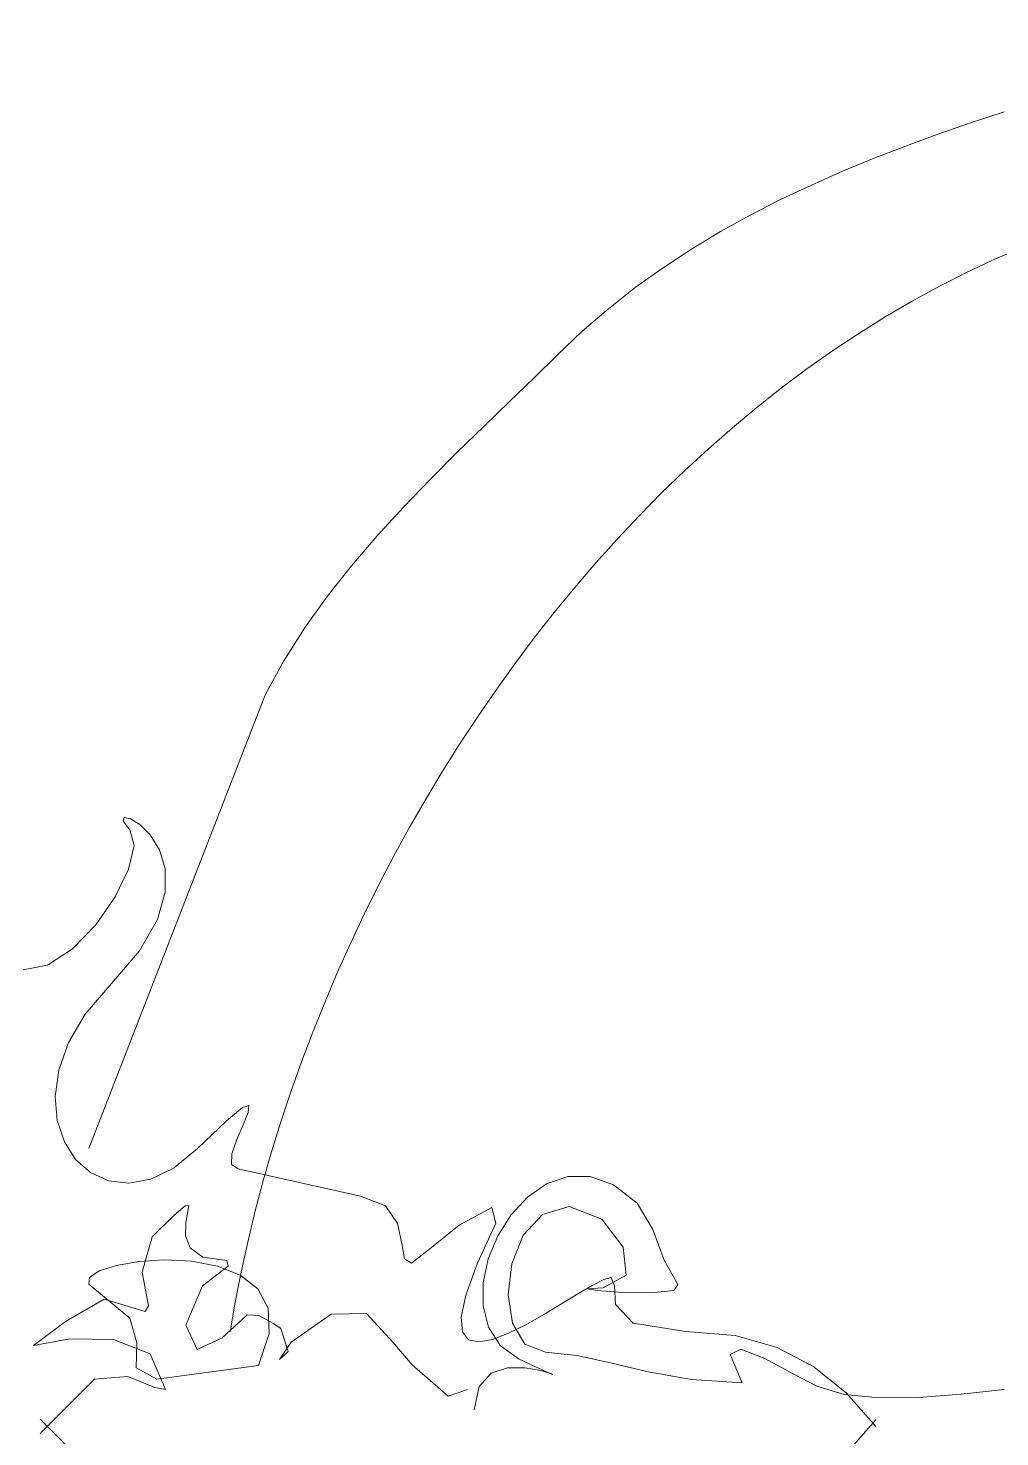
# Model space of a CAD drawing. Header units: centimetres. Extents: x -377343 to 693706, y 194584 to 813780.
# Drawn here: x 161300.52 to 161332.78, y 498064.25 to 498111.04 of the extents above; entities that cross this region are included whole.
import ezdxf

# ---------------------------------------------------------------- set-up
doc = ezdxf.new("R2010")
doc.units = ezdxf.units.CM
doc.layers.add('PIPA', color=11, linetype='Continuous')
doc.layers.add('TEXT', color=7, linetype='Continuous')

msp = doc.modelspace()

# ---------------------------------------------------------------- linework, layer by layer
at = {"layer": 'PIPA', "lineweight": 35, "extrusion": (0, 0.816497, 0.57735), "elevation": 193451.324}
msp.add_lwpolyline([(-421704.212, -325591.681), (-159560.265, -63447.734), (377343.333, -600351.331), (-158232.47, -1135927.133), (-693706.405, -600453.199), (-454216.825, -360963.619)], dxfattribs=at)
at = {"layer": 'TEXT', "color": 2, "linetype": 'Continuous', "lineweight": 13}
for p, q in [((161332.925, 498108.262), (161331.833, 498107.9)), ((161331.833, 498107.9), (161330.749, 498107.524)), ((161329.674, 498107.131), (161328.609, 498106.72)), ((161330.749, 498107.524), (161329.674, 498107.131)), ((161328.609, 498106.72), (161327.556, 498106.287)), ((161327.556, 498106.287), (161326.518, 498105.829)), ((161326.518, 498105.829), (161325.495, 498105.345)), ((161325.495, 498105.345), (161324.49, 498104.83)), ((161324.49, 498104.83), (161323.503, 498104.283)), ((161323.503, 498104.283), (161322.537, 498103.701)), ((161322.537, 498103.701), (161321.594, 498103.082)), ((161331.696, 498102.936), (161332.63, 498103.373)), ((161331.696, 498102.936), (161332.63, 498103.373)), ((161332.63, 498103.373), (161333.575, 498103.78)), ((161332.63, 498103.373), (161333.575, 498103.78)), ((161321.594, 498103.082), (161320.674, 498102.422)), ((161330.776, 498102.469), (161331.696, 498102.936)), ((161330.776, 498102.469), (161331.696, 498102.936)), ((161320.674, 498102.422), (161319.78, 498101.718)), ((161329.868, 498101.973), (161330.776, 498102.469)), ((161329.868, 498101.973), (161330.776, 498102.469)), ((161328.973, 498101.45), (161329.868, 498101.973)), ((161328.973, 498101.45), (161329.868, 498101.973)), ((161319.78, 498101.718), (161318.914, 498100.969)), ((161328.092, 498100.899), (161328.973, 498101.45)), ((161328.092, 498100.899), (161328.973, 498101.45)), ((161318.914, 498100.969), (161318.076, 498100.172)), ((161327.225, 498100.322), (161328.092, 498100.899)), ((161327.225, 498100.322), (161328.092, 498100.899)), ((161318.076, 498100.172), (161317.314, 498099.421)), ((161326.371, 498099.719), (161327.225, 498100.322)), ((161326.371, 498099.719), (161327.225, 498100.322)), ((161325.532, 498099.092), (161326.371, 498099.719)), ((161325.532, 498099.092), (161326.371, 498099.719)), ((161317.314, 498099.421), (161316.499, 498098.634)), ((161324.708, 498098.44), (161325.532, 498099.092)), ((161324.708, 498098.44), (161325.532, 498099.092)), ((161316.499, 498098.634), (161315.645, 498097.811)), ((161323.898, 498097.766), (161324.708, 498098.44)), ((161323.898, 498097.766), (161324.708, 498098.44)), ((161315.645, 498097.811), (161314.765, 498096.952)), ((161323.103, 498097.068), (161323.898, 498097.766)), ((161323.103, 498097.068), (161323.898, 498097.766)), ((161314.765, 498096.952), (161313.872, 498096.059)), ((161322.323, 498096.35), (161323.103, 498097.068)), ((161322.323, 498096.35), (161323.103, 498097.068)), ((161321.559, 498095.611), (161322.323, 498096.35)), ((161321.559, 498095.611), (161322.323, 498096.35)), ((161313.872, 498096.059), (161312.981, 498095.133)), ((161320.811, 498094.851), (161321.559, 498095.611)), ((161320.811, 498094.851), (161321.559, 498095.611)), ((161312.981, 498095.133), (161312.103, 498094.173)), ((161320.079, 498094.073), (161320.811, 498094.851)), ((161320.079, 498094.073), (161320.811, 498094.851)), ((161312.103, 498094.173), (161311.253, 498093.182)), ((161319.364, 498093.276), (161320.079, 498094.073)), ((161319.364, 498093.276), (161320.079, 498094.073)), ((161311.253, 498093.182), (161310.444, 498092.159)), ((161318.665, 498092.461), (161319.364, 498093.276)), ((161318.665, 498092.461), (161319.364, 498093.276)), ((161310.444, 498092.159), (161309.688, 498091.106)), ((161317.983, 498091.63), (161318.665, 498092.461)), ((161317.983, 498091.63), (161318.665, 498092.461)), ((161317.318, 498090.783), (161317.983, 498091.63)), ((161317.318, 498090.783), (161317.983, 498091.63)), ((161309.688, 498091.106), (161309, 498090.023)), ((161316.671, 498089.92), (161317.318, 498090.783)), ((161316.671, 498089.92), (161317.318, 498090.783)), ((161309, 498090.023), (161308.392, 498088.911)), ((161316.041, 498089.043), (161316.671, 498089.92)), ((161316.041, 498089.043), (161316.671, 498089.92)), ((161308.392, 498088.911), (161302.536, 498073.822)), ((161315.43, 498088.153), (161316.041, 498089.043)), ((161315.43, 498088.153), (161316.041, 498089.043)), ((161314.836, 498087.25), (161315.43, 498088.153)), ((161314.836, 498087.25), (161315.43, 498088.153)), ((161314.262, 498086.335), (161314.836, 498087.25)), ((161314.262, 498086.335), (161314.836, 498087.25)), ((161313.706, 498085.408), (161314.262, 498086.335)), ((161313.706, 498085.408), (161314.262, 498086.335)), ((161313.169, 498084.472), (161313.706, 498085.408)), ((161313.169, 498084.472), (161313.706, 498085.408)), ((161303.701, 498084.815), (161303.669, 498084.693)), ((161303.669, 498084.693), (161303.888, 498084.407)), ((161303.911, 498084.777), (161303.701, 498084.815)), ((161304.225, 498084.584), (161303.911, 498084.777)), ((161303.888, 498084.407), (161304.036, 498083.891)), ((161304.571, 498084.24), (161304.225, 498084.584)), ((161304.875, 498083.749), (161304.571, 498084.24)), ((161312.651, 498083.525), (161313.169, 498084.472)), ((161312.651, 498083.525), (161313.169, 498084.472)), ((161304.036, 498083.891), (161303.853, 498083.105)), ((161305.064, 498083.115), (161304.875, 498083.749)), ((161312.153, 498082.57), (161312.651, 498083.525)), ((161312.153, 498082.57), (161312.651, 498083.525)), ((161303.853, 498083.105), (161303.405, 498082.182)), ((161305.065, 498082.341), (161305.064, 498083.115)), ((161304.806, 498081.433), (161305.065, 498082.341)), ((161311.675, 498081.607), (161312.153, 498082.57)), ((161311.675, 498081.607), (161312.153, 498082.57)), ((161303.405, 498082.182), (161302.762, 498081.254)), ((161304.213, 498080.394), (161304.806, 498081.433)), ((161311.218, 498080.637), (161311.675, 498081.607)), ((161311.218, 498080.637), (161311.675, 498081.607)), ((161302.762, 498081.254), (161301.992, 498080.453)), ((161301.992, 498080.453), (161301.164, 498079.91)), ((161310.78, 498079.66), (161311.218, 498080.637)), ((161310.78, 498079.66), (161311.218, 498080.637)), ((161303.212, 498079.227), (161304.213, 498080.394)), ((161301.164, 498079.91), (161300.347, 498079.758)), ((161310.363, 498078.678), (161310.78, 498079.66)), ((161310.363, 498078.678), (161310.78, 498079.66)), ((161302.409, 498078.284), (161303.212, 498079.227)), ((161309.967, 498077.691), (161310.363, 498078.678)), ((161309.967, 498077.691), (161310.363, 498078.678)), ((161301.856, 498077.34), (161302.409, 498078.284)), ((161309.593, 498076.7), (161309.967, 498077.691)), ((161309.593, 498076.7), (161309.967, 498077.691)), ((161301.532, 498076.421), (161301.856, 498077.34)), ((161309.24, 498075.706), (161309.593, 498076.7)), ((161309.24, 498075.706), (161309.593, 498076.7)), ((161301.415, 498075.549), (161301.532, 498076.421)), ((161301.484, 498074.75), (161301.415, 498075.549)), ((161308.908, 498074.71), (161309.24, 498075.706)), ((161308.908, 498074.71), (161309.24, 498075.706)), ((161307.634, 498075.19), (161307.098, 498074.748)), ((161307.841, 498075.248), (161307.634, 498075.19)), ((161307.651, 498074.615), (161307.816, 498075.023)), ((161307.816, 498075.023), (161307.841, 498075.248)), ((161301.718, 498074.046), (161301.484, 498074.75)), ((161307.098, 498074.748), (161306.14, 498073.822)), ((161307.441, 498074.122), (161307.651, 498074.615)), ((161308.599, 498073.712), (161308.908, 498074.71)), ((161308.599, 498073.712), (161308.908, 498074.71)), ((161302.093, 498073.462), (161301.718, 498074.046)), ((161307.282, 498073.647), (161307.441, 498074.122)), ((161302.591, 498073.023), (161302.093, 498073.462)), ((161306.14, 498073.822), (161305.36, 498073.182)), ((161307.267, 498073.288), (161307.282, 498073.647)), ((161308.312, 498072.713), (161308.599, 498073.712)), ((161308.312, 498072.713), (161308.599, 498073.712)), ((161303.187, 498072.751), (161302.591, 498073.023)), ((161305.36, 498073.182), (161304.593, 498072.807)), ((161307.491, 498073.146), (161307.267, 498073.288)), ((161311.545, 498072.246), (161307.491, 498073.146)), ((161303.862, 498072.671), (161303.187, 498072.751)), ((161304.593, 498072.807), (161303.862, 498072.671)), ((161308.047, 498071.714), (161308.312, 498072.713)), ((161308.047, 498071.714), (161308.312, 498072.713)), ((161317.095, 498072.211), (161317.729, 498072.649)), ((161317.095, 498072.211), (161317.729, 498072.649)), ((161317.729, 498072.649), (161318.429, 498072.891)), ((161317.729, 498072.649), (161318.429, 498072.891)), ((161318.429, 498072.891), (161319.176, 498072.895)), ((161318.429, 498072.891), (161319.176, 498072.895)), ((161319.176, 498072.895), (161319.951, 498072.617)), ((161319.176, 498072.895), (161319.951, 498072.617)), ((161319.951, 498072.617), (161320.733, 498072.014)), ((161319.951, 498072.617), (161320.733, 498072.014)), ((161312.384, 498071.924), (161311.545, 498072.246)), ((161316.548, 498071.621), (161317.095, 498072.211)), ((161316.548, 498071.621), (161317.095, 498072.211)), ((161320.733, 498072.014), (161321.258, 498071.138)), ((161320.733, 498072.014), (161321.258, 498071.138)), ((161304.63, 498070.888), (161305.357, 498071.602)), ((161304.63, 498070.888), (161305.357, 498071.602)), ((161305.357, 498071.602), (161305.728, 498071.924)), ((161305.357, 498071.602), (161305.728, 498071.924)), ((161305.728, 498071.924), (161305.848, 498071.935)), ((161305.728, 498071.924), (161305.848, 498071.935)), ((161305.821, 498071.718), (161305.75, 498071.355)), ((161305.821, 498071.718), (161305.75, 498071.355)), ((161305.848, 498071.935), (161305.821, 498071.718)), ((161305.848, 498071.935), (161305.821, 498071.718)), ((161307.806, 498070.716), (161308.047, 498071.714)), ((161307.806, 498070.716), (161308.047, 498071.714)), ((161312.779, 498071.328), (161312.384, 498071.924)), ((161315.916, 498071.862), (161314.831, 498071.278)), ((161316.049, 498071.345), (161315.916, 498071.862)), ((161316.107, 498070.921), (161316.548, 498071.621)), ((161316.107, 498070.921), (161316.548, 498071.621)), ((161317.592, 498071.633), (161316.956, 498070.941)), ((161317.592, 498071.633), (161316.956, 498070.941)), ((161318.481, 498071.901), (161317.592, 498071.633)), ((161318.481, 498071.901), (161317.592, 498071.633)), ((161319.559, 498071.479), (161318.481, 498071.901)), ((161319.559, 498071.479), (161318.481, 498071.901)), ((161305.75, 498071.355), (161305.74, 498070.929)), ((161305.75, 498071.355), (161305.74, 498070.929)), ((161312.924, 498070.669), (161312.779, 498071.328)), ((161314.831, 498071.278), (161313.797, 498070.444)), ((161315.42, 498069.988), (161316.049, 498071.345)), ((161320.268, 498070.55), (161319.559, 498071.479)), ((161320.268, 498070.55), (161319.559, 498071.479)), ((161321.258, 498071.138), (161321.634, 498070.112)), ((161321.258, 498071.138), (161321.634, 498070.112)), ((161304.297, 498069.72), (161304.63, 498070.888)), ((161304.297, 498069.72), (161304.63, 498070.888)), ((161305.74, 498070.929), (161305.893, 498070.523)), ((161305.74, 498070.929), (161305.893, 498070.523)), ((161307.587, 498069.719), (161307.806, 498070.716)), ((161307.587, 498069.719), (161307.806, 498070.716)), ((161313.013, 498070.16), (161312.924, 498070.669)), ((161315.792, 498070.155), (161316.107, 498070.921)), ((161315.792, 498070.155), (161316.107, 498070.921)), ((161316.956, 498070.941), (161316.575, 498069.995)), ((161316.956, 498070.941), (161316.575, 498069.995)), ((161305.051, 498070.121), (161304.196, 498070.069)), ((161305.943, 498070.078), (161305.051, 498070.121)), ((161305.893, 498070.523), (161306.315, 498070.219)), ((161305.893, 498070.523), (161306.315, 498070.219)), ((161306.315, 498070.219), (161307.108, 498070.1)), ((161306.315, 498070.219), (161307.108, 498070.1)), ((161313.239, 498070.014), (161313.013, 498070.16)), ((161313.797, 498070.444), (161313.239, 498070.014)), ((161315.622, 498069.365), (161315.792, 498070.155)), ((161315.622, 498069.365), (161315.792, 498070.155)), ((161320.365, 498069.621), (161320.268, 498070.55)), ((161320.365, 498069.621), (161320.268, 498070.55)), ((161302.875, 498069.759), (161302.548, 498069.544)), ((161303.448, 498069.941), (161302.875, 498069.759)), ((161304.196, 498070.069), (161303.448, 498069.941)), ((161304.513, 498068.602), (161304.297, 498069.72)), ((161304.513, 498068.602), (161304.297, 498069.72)), ((161306.802, 498069.917), (161305.943, 498070.078)), ((161307.158, 498069.92), (161306.307, 498069.265)), ((161307.158, 498069.92), (161306.307, 498069.265)), ((161307.558, 498069.618), (161306.802, 498069.917)), ((161307.108, 498070.1), (161307.158, 498069.92)), ((161307.108, 498070.1), (161307.158, 498069.92)), ((161307.392, 498068.725), (161307.587, 498069.719)), ((161307.392, 498068.725), (161307.587, 498069.719)), ((161315.043, 498068.957), (161315.42, 498069.988)), ((161316.575, 498069.995), (161316.455, 498068.965)), ((161316.575, 498069.995), (161316.455, 498068.965)), ((161321.634, 498070.112), (161322.084, 498069.311)), ((161321.634, 498070.112), (161322.084, 498069.311)), ((161302.548, 498069.544), (161302.536, 498069.318)), ((161302.536, 498069.318), (161303.888, 498068.192)), ((161306.307, 498069.265), (161305.756, 498067.96)), ((161306.307, 498069.265), (161305.756, 498067.96)), ((161308.142, 498069.159), (161307.558, 498069.618)), ((161315.618, 498068.595), (161315.622, 498069.365)), ((161315.618, 498068.595), (161315.622, 498069.365)), ((161319.244, 498069.277), (161318.766, 498068.995)), ((161319.087, 498069.168), (161319.607, 498069.199)), ((161319.087, 498069.168), (161319.607, 498069.199)), ((161319.624, 498069.471), (161319.244, 498069.277)), ((161319.607, 498069.199), (161320.365, 498069.621)), ((161319.607, 498069.199), (161320.365, 498069.621)), ((161319.878, 498069.543), (161319.624, 498069.471)), ((161319.98, 498069.261), (161319.878, 498069.543)), ((161320.019, 498068.642), (161319.98, 498069.261)), ((161322.084, 498069.311), (161321.948, 498069.107)), ((161322.084, 498069.311), (161321.948, 498069.107)), ((161301.753, 498068.077), (161303.041, 498068.819)), ((161301.753, 498068.077), (161303.041, 498068.819)), ((161303.041, 498068.819), (161304.405, 498068.41)), ((161303.041, 498068.819), (161304.405, 498068.41)), ((161307.22, 498067.735), (161307.392, 498068.725)), ((161307.22, 498067.735), (161307.392, 498068.725)), ((161308.485, 498068.52), (161308.142, 498069.159)), ((161314.891, 498068.217), (161315.043, 498068.957)), ((161316.455, 498068.965), (161316.598, 498068.019)), ((161316.455, 498068.965), (161316.598, 498068.019)), ((161318.766, 498068.995), (161318.22, 498068.661)), ((161319.423, 498069.103), (161319.087, 498069.168)), ((161319.423, 498069.103), (161319.087, 498069.168)), ((161320.254, 498069.044), (161319.423, 498069.103)), ((161320.254, 498069.044), (161319.423, 498069.103)), ((161321.217, 498069.032), (161320.254, 498069.044)), ((161321.217, 498069.032), (161320.254, 498069.044)), ((161321.948, 498069.107), (161321.217, 498069.032)), ((161321.948, 498069.107), (161321.217, 498069.032)), ((161304.405, 498068.41), (161304.513, 498068.602)), ((161304.405, 498068.41), (161304.513, 498068.602)), ((161306.957, 498067.534), (161307.783, 498068.298)), ((161306.957, 498067.534), (161307.783, 498068.298)), ((161307.783, 498068.298), (161308.175, 498068.281)), ((161307.783, 498068.298), (161308.175, 498068.281)), ((161308.175, 498068.281), (161308.667, 498068.014)), ((161308.175, 498068.281), (161308.667, 498068.014)), ((161308.516, 498067.679), (161308.485, 498068.52)), ((161309.247, 498067.397), (161310.573, 498068.323)), ((161309.247, 498067.397), (161310.573, 498068.323)), ((161310.573, 498068.323), (161311.75, 498068.348)), ((161310.573, 498068.323), (161311.75, 498068.348)), ((161311.75, 498068.348), (161312.625, 498067.397)), ((161311.75, 498068.348), (161312.625, 498067.397)), ((161315.798, 498067.888), (161315.618, 498068.595)), ((161315.798, 498067.888), (161315.618, 498068.595)), ((161317.634, 498068.308), (161317.038, 498067.972)), ((161318.22, 498068.661), (161317.634, 498068.308)), ((161320.606, 498068.023), (161320.019, 498068.642)), ((161300.689, 498067.284), (161301.753, 498068.077)), ((161300.689, 498067.284), (161301.753, 498068.077)), ((161303.888, 498068.192), (161304.121, 498067.366)), ((161305.756, 498067.96), (161306.132, 498067.147)), ((161305.756, 498067.96), (161306.132, 498067.147)), ((161308.667, 498068.014), (161308.909, 498067.847)), ((161308.667, 498068.014), (161308.909, 498067.847)), ((161308.909, 498067.847), (161309.147, 498067.08)), ((161308.909, 498067.847), (161309.147, 498067.08)), ((161314.933, 498067.734), (161314.891, 498068.217)), ((161316.183, 498067.286), (161315.798, 498067.888)), ((161316.183, 498067.286), (161315.798, 498067.888)), ((161317.038, 498067.972), (161316.462, 498067.686)), ((161316.598, 498068.019), (161317.009, 498067.327)), ((161316.598, 498068.019), (161317.009, 498067.327)), ((161322.355, 498067.741), (161320.606, 498068.023)), ((161301.898, 498067.499), (161300.689, 498067.284)), ((161301.898, 498067.499), (161300.689, 498067.284)), ((161303.349, 498067.481), (161301.898, 498067.499)), ((161303.349, 498067.481), (161301.898, 498067.499)), ((161304.569, 498066.999), (161303.349, 498067.481)), ((161304.569, 498066.999), (161303.349, 498067.481)), ((161304.121, 498067.366), (161304.105, 498066.54)), ((161306.132, 498067.147), (161306.957, 498067.534)), ((161306.132, 498067.147), (161306.957, 498067.534)), ((161308.167, 498066.615), (161308.516, 498067.679)), ((161308.859, 498066.813), (161309.247, 498067.397)), ((161308.859, 498066.813), (161309.247, 498067.397)), ((161312.625, 498067.397), (161313.268, 498066.638)), ((161312.625, 498067.397), (161313.268, 498066.638)), ((161315.14, 498067.474), (161314.933, 498067.734)), ((161315.484, 498067.403), (161315.14, 498067.474)), ((161315.934, 498067.484), (161315.484, 498067.403)), ((161316.462, 498067.686), (161315.934, 498067.484)), ((161317.009, 498067.327), (161317.693, 498067.059)), ((161317.009, 498067.327), (161317.693, 498067.059)), ((161323.984, 498067.608), (161322.355, 498067.741)), ((161325.386, 498067.215), (161323.984, 498067.608)), ((161305.081, 498065.82), (161304.569, 498066.999)), ((161305.081, 498065.82), (161304.569, 498066.999)), ((161309.147, 498067.08), (161308.859, 498066.813)), ((161309.147, 498067.08), (161308.859, 498066.813)), ((161316.792, 498066.834), (161316.183, 498067.286)), ((161316.792, 498066.834), (161316.183, 498067.286)), ((161317.693, 498067.059), (161318.729, 498066.954)), ((161317.693, 498067.059), (161318.729, 498066.954)), ((161318.729, 498066.954), (161319.846, 498066.702)), ((161318.729, 498066.954), (161319.846, 498066.702)), ((161323.822, 498066.985), (161324.172, 498067.157)), ((161323.822, 498066.985), (161324.172, 498067.157)), ((161324.224, 498066.046), (161323.822, 498066.985)), ((161324.224, 498066.046), (161323.822, 498066.985)), ((161324.172, 498067.157), (161324.97, 498066.848)), ((161324.172, 498067.157), (161324.97, 498066.848)), ((161324.97, 498066.848), (161325.914, 498066.345)), ((161324.97, 498066.848), (161325.914, 498066.345)), ((161326.604, 498066.574), (161325.386, 498067.215)), ((161304.105, 498066.54), (161304.789, 498066.165)), ((161304.789, 498066.165), (161308.167, 498066.615)), ((161313.268, 498066.638), (161314.46, 498065.603)), ((161313.268, 498066.638), (161314.46, 498065.603)), ((161315.889, 498066.357), (161316.433, 498066.534)), ((161315.889, 498066.357), (161316.433, 498066.534)), ((161316.433, 498066.534), (161317.013, 498066.535)), ((161316.433, 498066.534), (161317.013, 498066.535)), ((161317.602, 498066.457), (161316.792, 498066.834)), ((161317.602, 498066.457), (161316.792, 498066.834)), ((161317.013, 498066.535), (161317.525, 498066.445)), ((161317.013, 498066.535), (161317.525, 498066.445)), ((161317.525, 498066.445), (161317.864, 498066.346)), ((161317.525, 498066.445), (161317.864, 498066.346)), ((161317.924, 498066.322), (161317.602, 498066.457)), ((161317.924, 498066.322), (161317.602, 498066.457)), ((161319.846, 498066.702), (161321.098, 498066.402)), ((161319.846, 498066.702), (161321.098, 498066.402)), ((161321.098, 498066.402), (161322.539, 498066.151)), ((161321.098, 498066.402), (161322.539, 498066.151)), ((161327.681, 498065.694), (161326.604, 498066.574)), ((161300.914, 498064.356), (161302.716, 498066.158)), ((161300.914, 498064.356), (161302.716, 498066.158)), ((161302.716, 498066.158), (161303.83, 498066.246)), ((161302.716, 498066.158), (161303.83, 498066.246)), ((161303.83, 498066.246), (161304.718, 498065.883)), ((161303.83, 498066.246), (161304.718, 498065.883)), ((161315.328, 498065.145), (161315.486, 498065.922)), ((161315.328, 498065.145), (161315.486, 498065.922)), ((161315.486, 498065.922), (161315.889, 498066.357)), ((161315.486, 498065.922), (161315.889, 498066.357)), ((161317.864, 498066.346), (161317.924, 498066.322)), ((161317.864, 498066.346), (161317.924, 498066.322)), ((161322.539, 498066.151), (161324.224, 498066.046)), ((161322.539, 498066.151), (161324.224, 498066.046)), ((161325.914, 498066.345), (161326.701, 498065.933)), ((161325.914, 498066.345), (161326.701, 498065.933)), ((161326.701, 498065.933), (161327.607, 498065.652)), ((161326.701, 498065.933), (161327.607, 498065.652)), ((161304.718, 498065.883), (161305.081, 498065.82)), ((161304.718, 498065.883), (161305.081, 498065.82)), ((161314.46, 498065.603), (161315.103, 498065.82)), ((161314.46, 498065.603), (161315.103, 498065.82)), ((161327.607, 498065.652), (161328.756, 498065.541)), ((161327.607, 498065.652), (161328.756, 498065.541)), ((161328.661, 498064.588), (161327.681, 498065.694)), ((161328.756, 498065.541), (161330.074, 498065.559)), ((161328.756, 498065.541), (161330.074, 498065.559)), ((161330.074, 498065.559), (161331.487, 498065.666)), ((161330.074, 498065.559), (161331.487, 498065.666)), ((161331.487, 498065.666), (161332.921, 498065.82)), ((161331.487, 498065.666), (161332.921, 498065.82)), ((161300.914, 498064.837), (161302.716, 498063.035)), ((161300.914, 498064.837), (161302.716, 498063.035)), ((161328.661, 498064.813), (161327.681, 498063.707))]:
    msp.add_line(p, q, dxfattribs=at)

doc.saveas('drawing.dxf')
